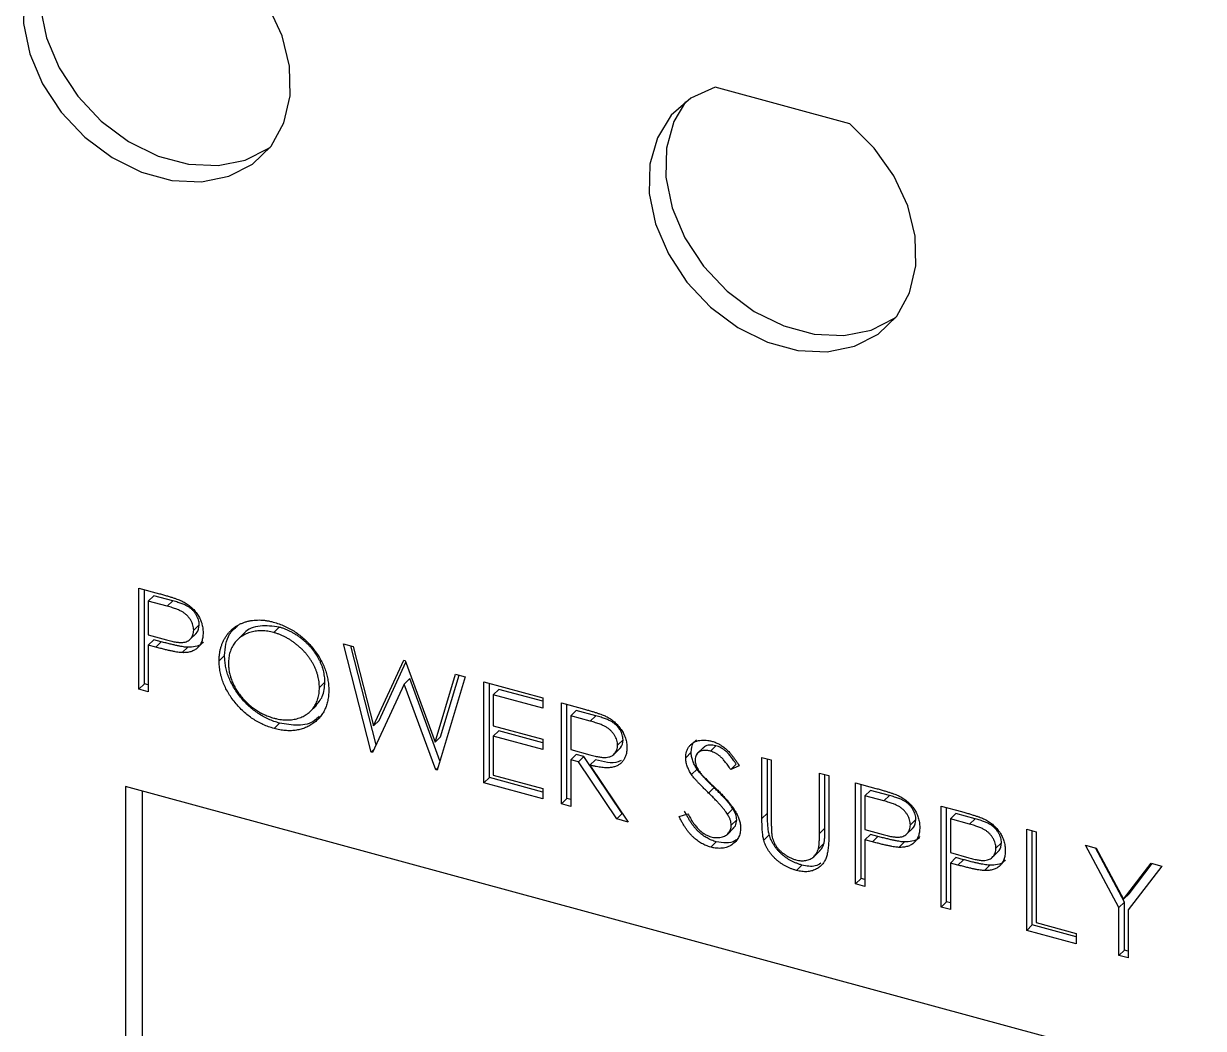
# Model space of a CAD drawing. Header units: millimetres. Extents: x 0 to 836, y 0 to 589.
# Drawn here: x 172.32 to 197.33, y 80.95 to 102.27 of the extents above; entities that cross this region are included whole.
import ezdxf

# ---------------------------------------------------------------- set-up
doc = ezdxf.new("R2010")
doc.units = ezdxf.units.MM

msp = doc.modelspace()

# ---------------------------------------------------------------- linework, layer by layer
at = {"color": 7, "linetype": 'Continuous', "lineweight": 25}
for p, q in [((189.84056, 100.14203), (186.9801, 100.91944)), ((174.76421, 90.29335), (175.19783, 90.1755)), ((174.76421, 88.15043), (174.76421, 90.29335)), ((174.88088, 88.26431), (174.88088, 90.26164)), ((175.07931, 90.13351), (174.96264, 90.01963)), ((175.4837, 90.02361), (175.07931, 90.13351)), ((174.96264, 90.01963), (174.96264, 89.30533)), ((175.36702, 89.90973), (174.96264, 90.01963)), ((175.4837, 90.02361), (175.36702, 89.90973)), ((174.96264, 89.30533), (175.34975, 89.1954)), ((175.83814, 89.19619), (175.98399, 89.33854)), ((176.0431, 89.51571), (175.92643, 89.40183)), ((176.98664, 89.32832), (176.8408, 89.18597)), ((177.73948, 89.46548), (177.6228, 89.3516)), ((175.07931, 89.19942), (174.96264, 89.08554)), ((174.96264, 89.08554), (174.96264, 88.0965)), ((175.12076, 89.04256), (174.96264, 89.08554)), ((175.23743, 89.15644), (175.07931, 89.19942)), ((175.23743, 89.15644), (175.12076, 89.04256)), ((179.10126, 89.11463), (179.30633, 89.0589)), ((179.68946, 86.81185), (179.10126, 89.11463)), ((179.7947, 86.97046), (179.2579, 89.07206)), ((179.30633, 89.0589), (179.73906, 87.36973)), ((175.80038, 89.03865), (175.68371, 88.92477)), ((176.58169, 88.86408), (176.46501, 88.7502)), ((179.73906, 87.36973), (180.38262, 88.76638)), ((179.85574, 87.48361), (180.42546, 88.72002)), ((180.38262, 88.76638), (180.41141, 88.75856)), ((180.41141, 88.75856), (181.04301, 87.02608)), ((180.50771, 88.37401), (180.39104, 88.26013)), ((181.1446, 86.63187), (180.50771, 88.37401)), ((181.04301, 87.02608), (181.47796, 88.46869)), ((181.68081, 88.41356), (181.08465, 86.43267)), ((181.15969, 87.13995), (181.55406, 88.44801)), ((181.47796, 88.46869), (181.68081, 88.41356)), ((182.07767, 88.30571), (183.32492, 87.96673)), ((182.07767, 86.16279), (182.07767, 88.30571)), ((174.88088, 88.26431), (174.76421, 88.15043)), ((174.96264, 88.0965), (174.76421, 88.15043)), ((174.96264, 88.24209), (174.88088, 88.26431)), ((178.70769, 88.29701), (178.59102, 88.18313)), ((180.39104, 88.26013), (179.7178, 86.80415)), ((181.0563, 86.44037), (180.39104, 88.26013)), ((182.19434, 86.27666), (182.19434, 88.274)), ((182.39277, 88.14587), (182.2761, 88.03199)), ((183.32492, 87.89253), (182.39277, 88.14587)), ((178.38375, 87.66477), (178.52959, 87.80712)), ((182.2761, 88.03199), (182.2761, 87.37263)), ((183.32492, 87.74694), (182.2761, 88.03199)), ((183.32492, 87.96673), (183.32492, 87.74694)), ((183.72178, 87.85887), (184.16425, 87.73862)), ((183.72178, 85.71595), (183.72178, 87.85887)), ((183.83845, 85.82983), (183.83845, 87.82716)), ((184.03688, 87.69903), (183.92021, 87.58516)), ((183.92021, 87.58516), (183.92021, 86.87085)), ((184.33478, 87.47248), (183.92021, 87.58516)), ((184.45145, 87.58636), (184.03688, 87.69903)), ((184.45145, 87.58636), (184.33478, 87.47248)), ((177.74745, 87.43029), (177.63077, 87.31641)), ((179.85574, 87.48361), (179.73906, 87.36973)), ((182.2761, 87.37263), (183.32492, 87.08758)), ((181.15969, 87.13995), (181.04301, 87.02608)), ((182.39277, 87.26672), (182.2761, 87.15284)), ((182.2761, 87.15284), (182.2761, 86.32865)), ((183.32492, 86.8678), (182.2761, 87.15284)), ((183.32492, 87.01338), (182.39277, 87.26672)), ((183.32492, 87.08758), (183.32492, 86.8678)), ((185.02902, 87.07653), (184.91234, 86.96265)), ((179.74761, 86.86861), (179.68946, 86.81185)), ((179.7178, 86.80415), (179.68946, 86.81185)), ((183.92021, 86.87085), (184.32503, 86.75782)), ((184.8241, 86.75831), (184.96994, 86.90066)), ((186.4747, 86.81112), (186.35803, 86.69724)), ((186.74049, 86.91996), (186.59465, 86.77761)), ((186.99734, 86.94939), (186.88067, 86.83551)), ((184.03688, 86.76494), (183.92021, 86.65106)), ((183.92021, 86.65106), (183.92021, 85.66202)), ((184.08143, 86.60725), (183.92021, 86.65106)), ((184.1981, 86.72112), (184.03688, 86.76494)), ((184.1981, 86.72112), (184.08143, 86.60725)), ((184.89374, 85.39744), (184.08143, 86.60725)), ((185.01041, 85.51132), (184.1981, 86.72112)), ((184.44348, 86.65444), (184.3268, 86.54056)), ((187.42919, 86.55729), (187.31251, 86.44341)), ((187.97379, 86.70327), (188.17222, 86.64934)), ((187.97379, 85.40902), (187.97379, 86.70327)), ((188.09046, 85.52289), (188.09046, 86.67156)), ((188.17222, 86.64934), (188.17222, 85.36539)), ((181.09972, 86.48275), (181.0563, 86.44037)), ((181.08465, 86.43267), (181.0563, 86.44037)), ((182.2761, 86.32865), (183.32492, 86.0436)), ((184.3268, 86.54056), (185.13912, 85.33075)), ((186.59827, 86.45129), (186.4816, 86.33741)), ((187.49189, 86.52645), (187.31251, 86.44341)), ((189.1927, 86.37199), (189.39113, 86.31806)), ((189.1927, 85.08804), (189.1927, 86.37199)), ((189.30937, 85.20192), (189.30937, 86.34028)), ((189.39113, 86.31806), (189.39113, 85.02381)), ((206.09869, 77.49147), (174.48074, 86.08455)), ((174.48074, 86.08455), (174.48074, 49.86923)), ((182.19434, 86.27666), (182.07767, 86.16279)), ((183.32492, 85.82381), (182.07767, 86.16279)), ((183.32492, 85.9694), (182.19434, 86.27666)), ((186.96058, 86.06135), (186.84391, 85.94747)), ((189.95806, 86.16398), (190.39168, 86.04614)), ((189.95806, 84.02107), (189.95806, 86.16398)), ((190.07473, 84.13494), (190.07473, 86.13227)), ((174.83076, 85.98942), (174.83076, 50.21086)), ((183.32492, 86.0436), (183.32492, 85.82381)), ((183.83845, 85.82983), (183.72178, 85.71595)), ((183.92021, 85.80761), (183.83845, 85.82983)), ((190.27316, 86.00415), (190.15649, 85.89027)), ((190.15649, 85.89027), (190.15649, 85.17596)), ((190.56087, 85.78037), (190.15649, 85.89027)), ((190.67755, 85.89424), (190.27316, 86.00415)), ((190.67755, 85.89424), (190.56087, 85.78037)), ((183.92021, 85.66202), (183.72178, 85.71595)), ((187.35921, 85.61131), (187.24253, 85.49743)), ((191.77225, 85.67093), (192.20587, 85.55308)), ((191.77225, 83.52801), (191.77225, 85.67093)), ((191.88893, 83.64188), (191.88893, 85.63922)), ((185.01041, 85.51132), (184.89374, 85.39744)), ((185.13912, 85.33075), (184.89374, 85.39744)), ((185.01954, 85.50884), (185.01041, 85.51132)), ((186.21629, 85.45139), (186.4032, 85.50919)), ((187.43849, 85.37942), (187.32181, 85.26554)), ((188.09046, 85.52289), (187.97379, 85.40902)), ((191.23695, 85.38634), (191.12028, 85.27247)), ((192.08735, 85.51109), (191.97068, 85.39721)), ((191.97068, 85.39721), (191.97068, 84.6829)), ((192.37506, 85.28731), (191.97068, 85.39721)), ((192.49174, 85.40118), (192.08735, 85.51109)), ((192.49174, 85.40118), (192.37506, 85.28731)), ((187.23303, 85.06438), (187.37887, 85.20673)), ((188.12988, 85.06059), (188.01321, 84.94671)), ((189.30937, 85.20192), (189.1927, 85.08804)), ((190.15649, 85.17596), (190.5436, 85.06603)), ((190.27316, 85.07005), (190.15649, 84.95618)), ((190.43128, 85.02708), (190.27316, 85.07005)), ((191.03199, 85.06683), (191.17784, 85.20917)), ((193.58644, 85.17787), (193.78487, 85.12394)), ((193.58644, 83.03495), (193.58644, 85.17787)), ((193.70312, 83.14883), (193.70312, 85.14616)), ((193.78487, 85.12394), (193.78487, 83.20081)), ((187.00531, 84.9142), (186.88864, 84.80032)), ((189.28678, 84.87538), (189.17011, 84.7615)), ((190.15649, 84.95618), (190.15649, 83.96714)), ((190.31461, 84.9132), (190.15649, 84.95618)), ((190.43128, 85.02708), (190.31461, 84.9132)), ((190.99423, 84.90928), (190.87756, 84.79541)), ((193.05114, 84.89329), (192.93447, 84.77941)), ((194.8337, 84.83889), (195.06092, 84.77714)), ((195.54237, 83.52203), (194.8337, 84.83889)), ((189.06466, 84.58973), (189.2105, 84.73208)), ((191.97068, 84.6829), (192.35779, 84.57297)), ((192.08735, 84.577), (191.97068, 84.46312)), ((192.24547, 84.53402), (192.08735, 84.577)), ((192.84618, 84.57377), (192.99203, 84.71611)), ((195.65904, 83.63591), (195.04214, 84.78224)), ((195.06092, 84.77714), (195.64202, 83.69842)), ((188.82083, 84.42078), (188.70416, 84.3069)), ((191.97068, 84.46312), (191.97068, 83.47408)), ((192.1288, 84.42014), (191.97068, 84.46312)), ((192.24547, 84.53402), (192.1288, 84.42014)), ((192.80842, 84.41622), (192.69175, 84.30235)), ((195.64202, 83.69842), (196.22225, 84.46151)), ((196.44946, 84.39976), (195.74079, 83.4681)), ((195.7587, 83.8123), (196.24718, 84.45474)), ((196.22225, 84.46151), (196.44946, 84.39976)), ((190.07473, 84.13494), (189.95806, 84.02107)), ((190.15649, 84.11272), (190.07473, 84.13494)), ((190.15649, 83.96714), (189.95806, 84.02107)), ((195.7587, 83.8123), (195.64202, 83.69842)), ((191.88893, 83.64188), (191.77225, 83.52801)), ((191.97068, 83.61967), (191.88893, 83.64188)), ((195.65904, 83.63591), (195.54237, 83.52203)), ((195.65904, 82.61725), (195.65904, 83.63591)), ((191.97068, 83.47408), (191.77225, 83.52801)), ((195.54237, 82.50337), (195.54237, 83.52203)), ((195.74079, 83.4681), (195.74079, 82.44944)), ((193.70312, 83.14883), (193.58644, 83.03495)), ((194.63527, 82.89549), (193.70312, 83.14883)), ((193.78487, 83.20081), (194.63527, 82.96969)), ((194.63527, 82.7499), (193.58644, 83.03495)), ((194.63527, 82.96969), (194.63527, 82.7499)), ((195.65904, 82.61725), (195.54237, 82.50337)), ((195.74079, 82.59503), (195.65904, 82.61725)), ((195.74079, 82.44944), (195.54237, 82.50337))]:
    msp.add_line(p, q, dxfattribs=at)
at = {"color": 7, "linetype": 'Continuous', "lineweight": 25, "flags": 128}
for points in [[(173.71382, 104.52493), (173.19869, 104.29162), (172.78357, 103.92825), (172.48981, 103.4535), (172.33251, 102.89178), (172.31975, 102.27197), (172.45221, 101.62593), (172.72305, 100.98689), (173.11837, 100.38768), (173.61783, 99.85913), (174.19576, 99.4284), (174.82245, 99.11764), (175.46567, 98.94283), (176.09235, 98.91295), (176.67028, 99.02954), (177.16974, 99.28661), (177.56506, 99.67093), (177.83591, 100.16276), (177.96836, 100.7368), (177.95561, 101.36354), (177.79831, 102.01077), (177.50455, 102.64519), (177.08943, 103.2342), (176.57429, 103.74752)], [(173.09006, 104.21644), (172.83983, 103.79513), (172.68253, 103.23341), (172.66977, 102.6136), (172.80223, 101.96757), (173.07308, 101.32852), (173.46839, 100.72931), (173.96786, 100.20076), (174.54579, 99.77003), (175.17247, 99.45927), (175.81569, 99.28446), (176.44237, 99.25458), (177.0203, 99.37117), (177.51976, 99.62824), (177.54808, 99.64894)], [(186.9801, 100.91944), (186.46496, 100.68613), (186.04984, 100.32276), (185.75608, 99.84801), (185.59878, 99.28629), (185.58603, 98.66648), (185.71848, 98.02045), (185.98933, 97.3814), (186.38464, 96.78219), (186.88411, 96.25364), (187.46204, 95.82291), (188.08872, 95.51215), (188.73194, 95.33734), (189.35862, 95.30746), (189.93655, 95.42405), (190.43601, 95.68112), (190.83133, 96.06544), (191.10218, 96.55727), (191.23463, 97.13131), (191.22188, 97.75806), (191.06458, 98.40528), (190.77082, 99.0397), (190.3557, 99.62871), (189.84056, 100.14203)], [(186.35633, 100.61095), (186.1061, 100.18965), (185.9488, 99.62793), (185.93605, 99.00811), (186.0685, 98.36208), (186.33935, 97.72303), (186.73466, 97.12383), (187.23413, 96.59527), (187.81206, 96.16454), (188.43874, 95.85378), (189.08196, 95.67897), (189.70864, 95.64909), (190.28657, 95.76568), (190.78604, 96.02275), (190.81435, 96.04345)]]:
    msp.add_lwpolyline(points, dxfattribs=at)
at = {"color": 7, "linetype": 'Continuous', "lineweight": 25}
for points, knots in [([(175.19783, 90.1755), (175.22765, 90.16736), (175.2848, 90.15177), (175.36674, 90.12765), (175.44116, 90.10496), (175.50791, 90.0834), (175.56717, 90.06326), (175.61869, 90.04359), (175.66288, 90.02567), (175.68935, 90.01246), (175.70142, 90.00644)], [0, 0, 0, 0, 0.17695575, 0.33905508, 0.48631822, 0.61878092, 0.73561883, 0.83874248, 0.92645707, 1, 1, 1, 1]), ([(175.92643, 89.40183), (175.92563, 89.41927), (175.92404, 89.45395), (175.91226, 89.50735), (175.89245, 89.56063), (175.865, 89.61277), (175.83168, 89.66235), (175.79296, 89.70808), (175.74892, 89.74835), (175.70795, 89.77775), (175.67156, 89.79879), (175.63996, 89.81518), (175.60427, 89.83111), (175.56449, 89.84697), (175.52093, 89.86312), (175.47321, 89.87902), (175.42151, 89.89479), (175.38563, 89.90463), (175.36702, 89.90973)], [0, 0, 0, 0, 0.07004376, 0.13923832, 0.20819746, 0.27917337, 0.34998681, 0.41835385, 0.48760958, 0.55741107, 0.59533016, 0.63796405, 0.68591278, 0.73818516, 0.79610265, 0.85851654, 0.92665773, 1, 1, 1, 1]), ([(176.0431, 89.51571), (176.0423, 89.53315), (176.04072, 89.56783), (176.02893, 89.62123), (176.00913, 89.67451), (175.98167, 89.72665), (175.94836, 89.77623), (175.90963, 89.82196), (175.86559, 89.86222), (175.82463, 89.89162), (175.78824, 89.91267), (175.75663, 89.92906), (175.72094, 89.94499), (175.68117, 89.96084), (175.6376, 89.977), (175.58988, 89.9929), (175.53819, 90.00867), (175.5023, 90.01851), (175.4837, 90.02361)], [0, 0, 0, 0, 0.07004376, 0.13923832, 0.20819746, 0.27917337, 0.34998681, 0.41835385, 0.48760958, 0.55741107, 0.59533016, 0.63796405, 0.68591278, 0.73818516, 0.79610265, 0.85851654, 0.92665773, 1, 1, 1, 1]), ([(175.70142, 90.00644), (175.71671, 89.99823), (175.74692, 89.98201), (175.79044, 89.95413), (175.83185, 89.92384), (175.87129, 89.89143), (175.90828, 89.8561), (175.94335, 89.81873), (175.97622, 89.77875), (176.00668, 89.73656), (176.03466, 89.69276), (176.05874, 89.64719), (176.07891, 89.60051), (176.09621, 89.55246), (176.10866, 89.50323), (176.11804, 89.45263), (176.12399, 89.40079), (176.12456, 89.36631), (176.12485, 89.34876)], [0, 0, 0, 0, 0.06248134, 0.12349038, 0.18341109, 0.24315322, 0.30212674, 0.36170967, 0.42184229, 0.4829319, 0.54455225, 0.60568072, 0.66767974, 0.72998439, 0.79455092, 0.86034562, 0.92890736, 1, 1, 1, 1]), ([(176.46501, 88.7502), (176.46535, 88.7756), (176.46602, 88.82608), (176.4741, 88.89911), (176.48583, 88.96994), (176.50264, 89.03797), (176.52461, 89.10299), (176.55055, 89.16583), (176.58222, 89.2253), (176.61803, 89.28215), (176.65799, 89.33533), (176.70214, 89.38387), (176.74891, 89.4287), (176.80018, 89.46782), (176.85427, 89.50322), (176.91204, 89.53391), (176.97316, 89.56039), (177.03787, 89.58163), (177.10459, 89.59861), (177.17338, 89.61006), (177.24328, 89.61692), (177.31464, 89.6185), (177.38726, 89.61531), (177.46129, 89.60646), (177.5367, 89.59382), (177.58749, 89.58066), (177.61306, 89.57404)], [0, 0, 0, 0, 0.04320899, 0.08587287, 0.12812001, 0.17015196, 0.21191762, 0.253753, 0.29600641, 0.33844336, 0.38101537, 0.42282048, 0.46408906, 0.50512585, 0.54597497, 0.58698521, 0.62833859, 0.6700838, 0.7119916, 0.75303915, 0.7940494, 0.83488554, 0.87549831, 0.9165473, 0.95800378, 1, 1, 1, 1]), ([(177.61306, 89.57404), (177.654, 89.56191), (177.73441, 89.53808), (177.85259, 89.49085), (177.96541, 89.43404), (178.0738, 89.36977), (178.17645, 89.29543), (178.27414, 89.21275), (178.36664, 89.12119), (178.45269, 89.02162), (178.53144, 88.91733), (178.60082, 88.81001), (178.65897, 88.70072), (178.70671, 88.5895), (178.74418, 88.47654), (178.77003, 88.36166), (178.78654, 88.24495), (178.78847, 88.16787), (178.78945, 88.12877)], [0, 0, 0, 0, 0.06657004, 0.13074904, 0.1934128, 0.2549894, 0.31611356, 0.37726176, 0.43940078, 0.50297059, 0.56652498, 0.6282311, 0.68909061, 0.74934467, 0.81016959, 0.87160982, 0.93486918, 1, 1, 1, 1]), ([(175.34975, 89.1954), (175.36865, 89.19025), (175.40514, 89.18031), (175.45785, 89.16843), (175.50675, 89.15796), (175.55169, 89.14986), (175.5927, 89.14455), (175.62984, 89.14034), (175.66282, 89.13989), (175.70142, 89.14086), (175.74443, 89.14873), (175.79122, 89.16439), (175.83087, 89.18978), (175.86518, 89.22113), (175.89242, 89.25897), (175.91235, 89.30197), (175.92406, 89.34986), (175.92563, 89.38439), (175.92643, 89.40183)], [0, 0, 0, 0, 0.07253837, 0.14003383, 0.20249568, 0.26057506, 0.31322834, 0.36158319, 0.40487836, 0.44412744, 0.51639969, 0.58650667, 0.65508537, 0.72438378, 0.79397353, 0.86163768, 0.93011094, 1, 1, 1, 1]), ([(176.12485, 89.34876), (176.12459, 89.33121), (176.12407, 89.29688), (176.11781, 89.24815), (176.10939, 89.20224), (176.09645, 89.1599), (176.07949, 89.12128), (176.05959, 89.08541), (176.0356, 89.05331), (176.00802, 89.0247), (175.97735, 88.99941), (175.94371, 88.97766), (175.90724, 88.95959), (175.86804, 88.94511), (175.82575, 88.9349), (175.781, 88.92761), (175.7334, 88.92422), (175.70046, 88.92458), (175.68371, 88.92477)], [0, 0, 0, 0, 0.07011889, 0.13719235, 0.20201618, 0.26463141, 0.32611655, 0.3860103, 0.44581185, 0.5052977, 0.56463328, 0.62428263, 0.68390203, 0.74395277, 0.80538773, 0.86838803, 0.93308403, 1, 1, 1, 1]), ([(175.96702, 89.32683), (175.97561, 89.33404), (176.02684, 89.377), (176.03571, 89.4527), (176.0431, 89.51571)], [0, 0, 0, 0, 0.16764443, 1, 1, 1, 1]), ([(176.58169, 88.86408), (176.59558, 89.02994), (176.61725, 89.28855), (176.79369, 89.43706), (176.85698, 89.49032)], [0, 0, 0, 0, 0.641351562, 1, 1, 1, 1]), ([(177.6228, 89.3516), (177.60182, 89.35706), (177.56005, 89.36791), (177.49797, 89.37829), (177.43669, 89.38568), (177.37622, 89.3889), (177.31681, 89.38704), (177.2579, 89.38233), (177.20004, 89.37282), (177.1434, 89.3597), (177.08849, 89.34306), (177.03668, 89.32226), (176.98784, 89.29815), (176.94207, 89.27062), (176.89952, 89.23941), (176.85936, 89.20542), (176.82318, 89.16691), (176.79002, 89.12547), (176.76035, 89.08102), (176.73397, 89.03419), (176.71238, 88.9841), (176.69478, 88.93161), (176.68019, 88.87705), (176.67094, 88.81936), (176.66416, 88.75961), (176.66368, 88.71812), (176.66344, 88.69713)], [0, 0, 0, 0, 0.042023329, 0.083644911, 0.124983795, 0.166247461, 0.207701556, 0.249631071, 0.29174177, 0.334742875, 0.377460169, 0.419556319, 0.461044176, 0.502096284, 0.542890714, 0.583800819, 0.624863583, 0.666224689, 0.707399186, 0.748556678, 0.789654591, 0.830739726, 0.872070142, 0.913993395, 0.95649813, 1, 1, 1, 1]), ([(177.73948, 89.46548), (177.60253, 89.4837), (177.32859, 89.52015), (177.06007, 89.42816), (176.98503, 89.31921), (176.97805, 89.30907)], [0, 0, 0, 0, 0.47550979, 0.95118187, 1, 1, 1, 1]), ([(178.59102, 88.18313), (178.59077, 88.20396), (178.59026, 88.24529), (178.5836, 88.308), (178.57406, 88.37014), (178.56032, 88.43183), (178.5426, 88.49304), (178.52075, 88.55374), (178.49498, 88.61409), (178.46541, 88.67392), (178.43217, 88.73265), (178.39585, 88.79004), (178.35582, 88.84535), (178.31323, 88.89938), (178.267, 88.9515), (178.21736, 89.00168), (178.1649, 89.05064), (178.10935, 89.09704), (178.05203, 89.14152), (177.9932, 89.18228), (177.93355, 89.21953), (177.87322, 89.25388), (177.8117, 89.28371), (177.74941, 89.30996), (177.68643, 89.33357), (177.64408, 89.34557), (177.6228, 89.3516)], [0, 0, 0, 0, 0.04291508, 0.08512997, 0.12647332, 0.16745304, 0.20797633, 0.24824938, 0.28874999, 0.32966986, 0.37053729, 0.41112856, 0.45181891, 0.49240588, 0.53348586, 0.57526306, 0.61744061, 0.66067169, 0.7039402, 0.74686752, 0.7890793, 0.83110404, 0.87323799, 0.91516577, 0.95738066, 1, 1, 1, 1]), ([(178.70769, 88.29701), (178.70744, 88.31784), (178.70694, 88.35917), (178.70028, 88.42188), (178.69074, 88.48401), (178.67699, 88.54571), (178.65927, 88.60691), (178.63742, 88.66762), (178.61165, 88.72796), (178.58208, 88.78779), (178.54885, 88.84653), (178.51253, 88.90391), (178.4725, 88.95923), (178.4299, 89.01325), (178.38368, 89.06538), (178.33403, 89.11556), (178.28157, 89.16452), (178.22603, 89.21091), (178.1687, 89.2554), (178.10988, 89.29615), (178.05022, 89.33341), (177.98989, 89.36776), (177.92837, 89.39759), (177.86608, 89.42384), (177.80311, 89.44744), (177.76075, 89.45945), (177.73948, 89.46548)], [0, 0, 0, 0, 0.04291508, 0.08512997, 0.12647332, 0.16745304, 0.20797633, 0.24824938, 0.28874999, 0.32966986, 0.37053729, 0.41112856, 0.45181891, 0.49240588, 0.53348586, 0.57526306, 0.61744061, 0.66067169, 0.7039402, 0.74686752, 0.7890793, 0.83110404, 0.87323799, 0.91516577, 0.95738066, 1, 1, 1, 1]), ([(175.80038, 89.03865), (175.78653, 89.03955), (175.75617, 89.04155), (175.70618, 89.04815), (175.64796, 89.05801), (175.58162, 89.07157), (175.5072, 89.08797), (175.42466, 89.10736), (175.33385, 89.13037), (175.27051, 89.1475), (175.23743, 89.15644)], [0, 0, 0, 0, 0.07517312, 0.16474626, 0.26801688, 0.38591188, 0.51778948, 0.66369098, 0.82441322, 1, 1, 1, 1]), ([(176.12338, 89.15178), (176.11484, 89.13921), (176.07856, 89.08583), (175.96159, 89.04569), (175.85415, 89.041), (175.80038, 89.03865)], [0, 0, 0, 0, 0.13337055, 0.56628401, 1, 1, 1, 1]), ([(175.68371, 88.92477), (175.66986, 88.92568), (175.6395, 88.92767), (175.5895, 88.93427), (175.53129, 88.94413), (175.46495, 88.95769), (175.39052, 88.97409), (175.30799, 88.99348), (175.21718, 89.01649), (175.15383, 89.03362), (175.12076, 89.04256)], [0, 0, 0, 0, 0.07517312, 0.16474626, 0.26801688, 0.38591188, 0.51778948, 0.66369098, 0.82441322, 1, 1, 1, 1]), ([(177.74745, 87.43029), (177.70738, 87.44213), (177.6284, 87.46546), (177.51245, 87.513), (177.40109, 87.56834), (177.29464, 87.63309), (177.19303, 87.707), (177.09606, 87.78981), (177.00414, 87.88178), (176.91801, 87.98121), (176.8392, 88.08539), (176.77049, 88.19274), (176.71223, 88.30143), (176.66462, 88.41165), (176.62693, 88.52315), (176.60122, 88.63602), (176.58458, 88.75047), (176.58266, 88.82584), (176.58169, 88.86408)], [0, 0, 0, 0, 0.06581888, 0.12974653, 0.19207195, 0.25345942, 0.31456959, 0.37627988, 0.43902565, 0.50326703, 0.56749282, 0.6297048, 0.69099965, 0.75145165, 0.81200436, 0.87314968, 0.93563548, 1, 1, 1, 1]), ([(177.63077, 87.31641), (177.59071, 87.32825), (177.51172, 87.35158), (177.39578, 87.39913), (177.28442, 87.45446), (177.17796, 87.51921), (177.07635, 87.59313), (176.97939, 87.67593), (176.88746, 87.7679), (176.80133, 87.86733), (176.72252, 87.97151), (176.65382, 88.07886), (176.59556, 88.18755), (176.54795, 88.29777), (176.51026, 88.40927), (176.48454, 88.52215), (176.4679, 88.63659), (176.46599, 88.71196), (176.46501, 88.7502)], [0, 0, 0, 0, 0.06581888, 0.12974653, 0.19207195, 0.25345942, 0.31456959, 0.37627988, 0.43902565, 0.50326703, 0.56749282, 0.6297048, 0.69099965, 0.75145165, 0.81200436, 0.87314968, 0.93563548, 1, 1, 1, 1]), ([(176.66344, 88.69713), (176.66425, 88.66596), (176.66583, 88.60462), (176.6797, 88.5116), (176.70107, 88.42003), (176.73257, 88.32964), (176.77195, 88.24036), (176.82061, 88.15249), (176.87826, 88.0661), (176.94375, 87.982), (177.01534, 87.90203), (177.09136, 87.82824), (177.17099, 87.76166), (177.25444, 87.70236), (177.34127, 87.64974), (177.43204, 87.60519), (177.52613, 87.56653), (177.59027, 87.54784), (177.6228, 87.53836)], [0, 0, 0, 0, 0.064503999, 0.126899322, 0.18774654, 0.248149733, 0.308586065, 0.369583005, 0.431826965, 0.496179723, 0.560667855, 0.623504455, 0.685260411, 0.746536822, 0.808327352, 0.870486188, 0.934316883, 1, 1, 1, 1]), ([(177.6228, 87.53836), (177.64467, 87.53271), (177.68803, 87.52151), (177.75252, 87.50979), (177.81586, 87.50191), (177.87794, 87.49846), (177.93871, 87.49875), (177.9984, 87.50249), (178.05639, 87.51164), (178.11341, 87.52366), (178.16799, 87.5402), (178.22009, 87.55974), (178.2684, 87.58394), (178.31413, 87.61089), (178.35686, 87.6415), (178.39628, 87.6758), (178.43228, 87.7141), (178.46542, 87.75548), (178.49499, 87.80009), (178.52075, 87.84729), (178.54261, 87.89698), (178.56025, 87.9493), (178.57407, 88.00405), (178.5836, 88.06144), (178.59026, 88.12095), (178.59077, 88.16229), (178.59102, 88.18313)], [0, 0, 0, 0, 0.04363322, 0.08653778, 0.12917734, 0.17143632, 0.21341589, 0.25526595, 0.29736948, 0.33994075, 0.38234746, 0.42395295, 0.46487116, 0.50557229, 0.54600258, 0.58656797, 0.6270648, 0.66827068, 0.70954922, 0.75042815, 0.79109619, 0.83202714, 0.87313596, 0.91461076, 0.95695599, 1, 1, 1, 1]), ([(178.78945, 88.12877), (178.78847, 88.09049), (178.78654, 88.01504), (178.77001, 87.90801), (178.74408, 87.80786), (178.70706, 87.71521), (178.65954, 87.62981), (178.60101, 87.55205), (178.53206, 87.48174), (178.4536, 87.4196), (178.36806, 87.36632), (178.27631, 87.32457), (178.18042, 87.29325), (178.07915, 87.27498), (177.97384, 87.26701), (177.86355, 87.27203), (177.7488, 87.28712), (177.67055, 87.30654), (177.63077, 87.31641)], [0, 0, 0, 0, 0.0652265, 0.128569, 0.19032038, 0.25137799, 0.31238753, 0.3737887, 0.43643116, 0.50056676, 0.5646868, 0.62713552, 0.68845541, 0.74924575, 0.81015518, 0.87167093, 0.9347735, 1, 1, 1, 1]), ([(178.50898, 87.79793), (178.56447, 87.85976), (178.68396, 87.99292), (178.69941, 88.19094), (178.70769, 88.29701)], [0, 0, 0, 0, 0.46435862, 1, 1, 1, 1]), ([(178.58409, 87.57768), (178.55423, 87.54479), (178.44708, 87.42675), (178.14591, 87.35941), (177.8803, 87.40666), (177.74745, 87.43029)], [0, 0, 0, 0, 0.16182094, 0.5807693, 1, 1, 1, 1]), ([(184.16425, 87.73862), (184.19378, 87.7305), (184.25048, 87.7149), (184.3317, 87.69181), (184.4055, 87.66883), (184.47185, 87.64828), (184.53073, 87.62769), (184.58234, 87.60928), (184.62642, 87.59156), (184.65311, 87.57898), (184.66519, 87.57328)], [0, 0, 0, 0, 0.17625775, 0.33843441, 0.48482205, 0.61715758, 0.73469836, 0.83738518, 0.92637242, 1, 1, 1, 1]), ([(185.02902, 87.07653), (185.02826, 87.09397), (185.02675, 87.12853), (185.01446, 87.18186), (184.99369, 87.2347), (184.96569, 87.28649), (184.93158, 87.33587), (184.89158, 87.38105), (184.84678, 87.42154), (184.80492, 87.45102), (184.7675, 87.47228), (184.73501, 87.48892), (184.6983, 87.50517), (184.65719, 87.52137), (184.61185, 87.53801), (184.56207, 87.55445), (184.50816, 87.57082), (184.47079, 87.58106), (184.45145, 87.58636)], [0, 0, 0, 0, 0.0688143, 0.13636482, 0.20401935, 0.27306374, 0.34291332, 0.41096544, 0.47916877, 0.54930801, 0.58765158, 0.63064667, 0.67887879, 0.7319343, 0.79111142, 0.85528319, 0.92508594, 1, 1, 1, 1]), ([(184.66519, 87.57328), (184.68137, 87.56501), (184.71338, 87.54865), (184.75946, 87.51992), (184.80338, 87.48924), (184.84494, 87.45593), (184.88394, 87.41987), (184.92078, 87.38141), (184.95563, 87.34065), (184.98708, 87.29718), (185.01673, 87.25248), (185.04174, 87.20607), (185.0633, 87.15879), (185.08046, 87.11046), (185.09428, 87.06124), (185.10403, 87.0109), (185.10987, 86.95962), (185.11047, 86.92557), (185.11077, 86.9083)], [0, 0, 0, 0, 0.064216843, 0.127063766, 0.188744538, 0.249132103, 0.309452533, 0.369826676, 0.430650142, 0.492351932, 0.554072106, 0.615689784, 0.676797703, 0.738439048, 0.80131691, 0.865184512, 0.931641324, 1, 1, 1, 1]), ([(184.91234, 86.96265), (184.91158, 86.98009), (184.91008, 87.01465), (184.89779, 87.06799), (184.87701, 87.12082), (184.84901, 87.17261), (184.8149, 87.22199), (184.7749, 87.26718), (184.73011, 87.30767), (184.68824, 87.33714), (184.65082, 87.3584), (184.61833, 87.37504), (184.58162, 87.39129), (184.54051, 87.40749), (184.49518, 87.42413), (184.44539, 87.44057), (184.39148, 87.45694), (184.35412, 87.46718), (184.33478, 87.47248)], [0, 0, 0, 0, 0.0688143, 0.13636482, 0.20401935, 0.27306374, 0.34291332, 0.41096544, 0.47916877, 0.54930801, 0.58765158, 0.63064667, 0.67887879, 0.7319343, 0.79111142, 0.85528319, 0.92508594, 1, 1, 1, 1]), ([(184.953, 86.88898), (184.96089, 86.89537), (185.01255, 86.93719), (185.02146, 87.01262), (185.02902, 87.07653)], [0, 0, 0, 0, 0.15271158, 1, 1, 1, 1]), ([(186.35803, 86.69724), (186.35885, 86.71969), (186.36048, 86.76411), (186.37428, 86.82589), (186.39606, 86.88253), (186.42656, 86.93322), (186.46589, 86.97639), (186.51141, 87.01338), (186.56562, 87.04014), (186.6251, 87.06023), (186.6902, 87.07091), (186.75842, 87.07377), (186.82987, 87.06648), (186.87826, 87.05507), (186.90281, 87.04928)], [0, 0, 0, 0, 0.08378537, 0.16577989, 0.24628001, 0.32746093, 0.40879695, 0.48971524, 0.57137603, 0.65552332, 0.74101948, 0.82654676, 0.91198885, 1, 1, 1, 1]), ([(186.4747, 86.81112), (186.48027, 86.88836), (186.48822, 86.99865), (186.56617, 87.05641), (186.58953, 87.07371)], [0, 0, 0, 0, 0.70038303, 1, 1, 1, 1]), ([(186.90281, 87.04928), (186.92887, 87.04133), (186.98068, 87.02551), (187.0569, 86.98974), (187.13028, 86.94488), (187.18931, 86.90055), (187.23551, 86.85975), (187.27075, 86.82445), (187.30645, 86.78513), (187.34291, 86.74163), (187.37952, 86.69382), (187.4168, 86.6418), (187.45486, 86.58581), (187.47934, 86.54656), (187.49189, 86.52645)], [0, 0, 0, 0, 0.1072328, 0.21325181, 0.31883045, 0.42679353, 0.48364595, 0.54360382, 0.60830765, 0.67712676, 0.75068564, 0.82871342, 0.91219035, 1, 1, 1, 1]), ([(184.32503, 86.75782), (184.34393, 86.75268), (184.38057, 86.7427), (184.43357, 86.73074), (184.48292, 86.72011), (184.52843, 86.712), (184.57012, 86.70615), (184.60797, 86.70273), (184.64204, 86.70146), (184.68178, 86.70303), (184.72615, 86.71056), (184.77437, 86.72597), (184.81543, 86.75067), (184.85012, 86.78225), (184.878, 86.81975), (184.89766, 86.86304), (184.91013, 86.91058), (184.9116, 86.94519), (184.91234, 86.96265)], [0, 0, 0, 0, 0.07166815, 0.13891329, 0.20118457, 0.25912443, 0.31225504, 0.36068151, 0.40508614, 0.44510166, 0.51877778, 0.58946158, 0.65846224, 0.72728322, 0.79632249, 0.86317489, 0.93094938, 1, 1, 1, 1]), ([(185.11077, 86.9083), (185.10984, 86.88), (185.10803, 86.82477), (185.09115, 86.74851), (185.06349, 86.6806), (185.02538, 86.62106), (184.97686, 86.57124), (184.91853, 86.53175), (184.85038, 86.50396), (184.78694, 86.48909), (184.73089, 86.48375), (184.68476, 86.48182), (184.63443, 86.48431), (184.58039, 86.48898), (184.52242, 86.49718), (184.46066, 86.50842), (184.39506, 86.52279), (184.34999, 86.53452), (184.3268, 86.54056)], [0, 0, 0, 0, 0.07878024, 0.15372064, 0.22671353, 0.29919117, 0.37119, 0.44300641, 0.51668917, 0.59321722, 0.63387292, 0.67698914, 0.72289951, 0.77195861, 0.82421132, 0.87937865, 0.93794812, 1, 1, 1, 1]), ([(186.59827, 86.45129), (186.5885, 86.46656), (186.56928, 86.49659), (186.5439, 86.54226), (186.52234, 86.58781), (186.50543, 86.63311), (186.49119, 86.67815), (186.48162, 86.72291), (186.47562, 86.76749), (186.47501, 86.79657), (186.4747, 86.81112)], [0, 0, 0, 0, 0.133506769, 0.262558979, 0.388264447, 0.512667355, 0.63372227, 0.75539386, 0.877552945, 1, 1, 1, 1]), ([(186.88067, 86.83551), (186.85783, 86.84098), (186.81378, 86.85152), (186.75125, 86.85289), (186.69496, 86.84358), (186.6466, 86.82225), (186.60634, 86.79234), (186.57721, 86.75325), (186.55968, 86.7061), (186.55754, 86.67047), (186.55645, 86.65233)], [0, 0, 0, 0, 0.14307308, 0.27590296, 0.40237086, 0.52841365, 0.65035638, 0.76589509, 0.88077413, 1, 1, 1, 1]), ([(186.99734, 86.94939), (186.95308, 86.95771), (186.86464, 86.97432), (186.76836, 86.94955), (186.7372, 86.91078), (186.73001, 86.90184)], [0, 0, 0, 0, 0.4353695, 0.86978035, 1, 1, 1, 1]), ([(187.31251, 86.44341), (187.30168, 86.45988), (187.28082, 86.49159), (187.24915, 86.53667), (187.21931, 86.5781), (187.1899, 86.61503), (187.16249, 86.64863), (187.13588, 86.67825), (187.11046, 86.704), (187.07842, 86.73281), (187.03817, 86.76369), (186.98764, 86.79429), (186.93484, 86.81877), (186.89887, 86.82989), (186.88067, 86.83551)], [0, 0, 0, 0, 0.09846943, 0.1896291, 0.27418409, 0.35218316, 0.42319887, 0.48855095, 0.54847335, 0.60144016, 0.70119808, 0.7995918, 0.8985451, 1, 1, 1, 1]), ([(187.42919, 86.55729), (187.41836, 86.57376), (187.3975, 86.60547), (187.36583, 86.65055), (187.33598, 86.69198), (187.30657, 86.72891), (187.27916, 86.76251), (187.25255, 86.79212), (187.22714, 86.81787), (187.1951, 86.84669), (187.15484, 86.87756), (187.10432, 86.90816), (187.05151, 86.93265), (187.01555, 86.94376), (186.99734, 86.94939)], [0, 0, 0, 0, 0.09846943, 0.1896291, 0.27418409, 0.35218316, 0.42319887, 0.48855095, 0.54847335, 0.60144016, 0.70119808, 0.7995918, 0.8985451, 1, 1, 1, 1]), ([(184.98793, 86.63793), (184.96716, 86.62725), (184.81875, 86.55098), (184.617, 86.6066), (184.44348, 86.65444)], [0, 0, 0, 0, 0.139950275, 1, 1, 1, 1]), ([(186.4816, 86.33741), (186.47182, 86.35268), (186.4526, 86.38271), (186.42723, 86.42838), (186.40566, 86.47393), (186.38875, 86.51924), (186.37452, 86.56427), (186.36494, 86.60903), (186.35895, 86.65361), (186.35833, 86.68269), (186.35803, 86.69724)], [0, 0, 0, 0, 0.133506769, 0.262558979, 0.388264447, 0.512667355, 0.63372227, 0.75539386, 0.877552945, 1, 1, 1, 1]), ([(186.55645, 86.65233), (186.5567, 86.64078), (186.5572, 86.61767), (186.56413, 86.58183), (186.57304, 86.54554), (186.58715, 86.50808), (186.60664, 86.46881), (186.63223, 86.42694), (186.66445, 86.38203), (186.68914, 86.3518), (186.70217, 86.33585)], [0, 0, 0, 0, 0.10728521, 0.21474586, 0.32293856, 0.43411616, 0.55341231, 0.68607298, 0.83425599, 1, 1, 1, 1]), ([(186.84391, 85.94747), (186.82064, 85.96985), (186.77617, 86.01264), (186.71397, 86.07511), (186.65835, 86.13189), (186.60955, 86.1833), (186.56761, 86.22934), (186.53218, 86.26976), (186.50417, 86.30516), (186.48859, 86.32742), (186.4816, 86.33741)], [0, 0, 0, 0, 0.1815353, 0.34708167, 0.49556782, 0.6283573, 0.74551967, 0.84583075, 0.93078181, 1, 1, 1, 1]), ([(186.96058, 86.06135), (186.93732, 86.08373), (186.89284, 86.12652), (186.83064, 86.18899), (186.77502, 86.24577), (186.72623, 86.29718), (186.68428, 86.34321), (186.64885, 86.38364), (186.62084, 86.41904), (186.60527, 86.4413), (186.59827, 86.45129)], [0, 0, 0, 0, 0.1815353, 0.34708167, 0.49556782, 0.6283573, 0.74551967, 0.84583075, 0.93078181, 1, 1, 1, 1]), ([(186.70217, 86.33585), (186.70701, 86.33034), (186.71851, 86.31727), (186.73953, 86.29528), (186.76729, 86.26765), (186.80107, 86.23362), (186.84148, 86.19381), (186.88853, 86.14859), (186.94169, 86.09705), (186.97942, 86.06086), (186.99937, 86.04173)], [0, 0, 0, 0, 0.05259428, 0.12495197, 0.2180939, 0.33350241, 0.46878918, 0.62493759, 0.80168305, 1, 1, 1, 1]), ([(187.35921, 85.61131), (187.34931, 85.62627), (187.32852, 85.65769), (187.29279, 85.70576), (187.25087, 85.75671), (187.20418, 85.81168), (187.15103, 85.86916), (187.09309, 85.93075), (187.02886, 85.99511), (186.98382, 86.0388), (186.96058, 86.06135)], [0, 0, 0, 0, 0.09027921, 0.18952992, 0.29919787, 0.41892589, 0.54837629, 0.68813637, 0.8390835, 1, 1, 1, 1]), ([(187.24253, 85.49743), (187.23263, 85.5124), (187.21185, 85.54381), (187.17612, 85.59188), (187.1342, 85.64284), (187.08751, 85.69781), (187.03436, 85.75529), (186.97641, 85.81687), (186.91219, 85.88123), (186.86715, 85.92492), (186.84391, 85.94747)], [0, 0, 0, 0, 0.09027921, 0.18952992, 0.29919787, 0.41892589, 0.54837629, 0.68813637, 0.8390835, 1, 1, 1, 1]), ([(186.99937, 86.04173), (187.02337, 86.01828), (187.06983, 85.97288), (187.13595, 85.90568), (187.1959, 85.84123), (187.24988, 85.7798), (187.29845, 85.72158), (187.34105, 85.66618), (187.37813, 85.61381), (187.41804, 85.54873), (187.45882, 85.47105), (187.49384, 85.37993), (187.51593, 85.29201), (187.51882, 85.23616), (187.52024, 85.20861)], [0, 0, 0, 0, 0.09697231, 0.18777344, 0.27239614, 0.351321, 0.42433477, 0.49190878, 0.55423322, 0.61126766, 0.71634784, 0.81454009, 0.90849546, 1, 1, 1, 1]), ([(190.39168, 86.04614), (190.4215, 86.038), (190.47865, 86.02241), (190.56059, 85.99829), (190.63501, 85.9756), (190.70176, 85.95404), (190.76102, 85.9339), (190.81254, 85.91423), (190.85673, 85.89631), (190.8832, 85.8831), (190.89527, 85.87707)], [0, 0, 0, 0, 0.17695575, 0.33905508, 0.48631822, 0.61878092, 0.73561883, 0.83874248, 0.92645707, 1, 1, 1, 1]), ([(191.23695, 85.38634), (191.23615, 85.40379), (191.23457, 85.43847), (191.22278, 85.49186), (191.20298, 85.54515), (191.17552, 85.59729), (191.14221, 85.64687), (191.10348, 85.69259), (191.05944, 85.73286), (191.01848, 85.76226), (190.98209, 85.7833), (190.95048, 85.7997), (190.91479, 85.81563), (190.87502, 85.83148), (190.83145, 85.84764), (190.78373, 85.86354), (190.73204, 85.8793), (190.69615, 85.88914), (190.67755, 85.89424)], [0, 0, 0, 0, 0.07004376, 0.13923832, 0.20819746, 0.27917337, 0.34998681, 0.41835385, 0.48760958, 0.55741107, 0.59533016, 0.63796405, 0.68591278, 0.73818516, 0.79610265, 0.85851654, 0.92665773, 1, 1, 1, 1]), ([(190.89527, 85.87707), (190.91056, 85.86887), (190.94077, 85.85264), (190.98429, 85.82476), (191.0257, 85.79448), (191.06514, 85.76207), (191.10213, 85.72674), (191.1372, 85.68937), (191.17007, 85.64939), (191.20053, 85.6072), (191.2285, 85.5634), (191.25259, 85.51783), (191.27276, 85.47114), (191.29006, 85.4231), (191.30251, 85.37386), (191.31189, 85.32327), (191.31784, 85.27143), (191.31841, 85.23695), (191.3187, 85.2194)], [0, 0, 0, 0, 0.062481339, 0.123490383, 0.183411094, 0.243153221, 0.302126735, 0.361709671, 0.421842292, 0.482931901, 0.544552254, 0.60568072, 0.667679738, 0.729984388, 0.794550921, 0.86034562, 0.928907356, 1, 1, 1, 1]), ([(187.00531, 84.9142), (186.98861, 84.91905), (186.95542, 84.92869), (186.90633, 84.94753), (186.85823, 84.96839), (186.81173, 84.99338), (186.76622, 85.02073), (186.72191, 85.05123), (186.67877, 85.08506), (186.63656, 85.12182), (186.59538, 85.16243), (186.55564, 85.20751), (186.51601, 85.25645), (186.47767, 85.30998), (186.43985, 85.36761), (186.40328, 85.42958), (186.36722, 85.49582), (186.3446, 85.54168), (186.33297, 85.56526)], [0, 0, 0, 0, 0.05720827, 0.11369606, 0.16917792, 0.22415922, 0.27871988, 0.33379422, 0.38924146, 0.44582207, 0.50370428, 0.56429389, 0.62797542, 0.69503826, 0.76537273, 0.83961144, 0.91753775, 1, 1, 1, 1]), ([(187.43849, 85.37942), (187.43756, 85.39752), (187.43566, 85.4343), (187.41966, 85.49216), (187.39449, 85.55196), (187.37126, 85.59103), (187.35921, 85.61131)], [0, 0, 0, 0, 0.23472337, 0.47715832, 0.72855628, 1, 1, 1, 1]), ([(191.12028, 85.27247), (191.11948, 85.28991), (191.11789, 85.32459), (191.10611, 85.37799), (191.0863, 85.43127), (191.05885, 85.48341), (191.02553, 85.53299), (190.98681, 85.57872), (190.94277, 85.61898), (190.9018, 85.64838), (190.86541, 85.66943), (190.83381, 85.68582), (190.79812, 85.70175), (190.75834, 85.7176), (190.71478, 85.73376), (190.66706, 85.74966), (190.61536, 85.76543), (190.57948, 85.77527), (190.56087, 85.78037)], [0, 0, 0, 0, 0.07004376, 0.13923832, 0.20819746, 0.27917337, 0.34998681, 0.41835385, 0.48760958, 0.55741107, 0.59533016, 0.63796405, 0.68591278, 0.73818516, 0.79610265, 0.85851654, 0.92665773, 1, 1, 1, 1]), ([(192.20587, 85.55308), (192.23569, 85.54494), (192.29284, 85.52935), (192.37478, 85.50523), (192.44921, 85.48254), (192.51595, 85.46098), (192.57521, 85.44084), (192.62674, 85.42117), (192.67092, 85.40325), (192.69739, 85.39004), (192.70947, 85.38402)], [0, 0, 0, 0, 0.17695575, 0.33905508, 0.48631822, 0.61878092, 0.73561883, 0.83874248, 0.92645707, 1, 1, 1, 1]), ([(186.88864, 84.80032), (186.87194, 84.80517), (186.83875, 84.81482), (186.78966, 84.83366), (186.74156, 84.85451), (186.69506, 84.8795), (186.64955, 84.90685), (186.60523, 84.93735), (186.56209, 84.97119), (186.51988, 85.00794), (186.47871, 85.04856), (186.43896, 85.09363), (186.39933, 85.14257), (186.361, 85.1961), (186.32317, 85.25373), (186.28661, 85.3157), (186.25055, 85.38194), (186.22792, 85.42781), (186.21629, 85.45139)], [0, 0, 0, 0, 0.05720827, 0.11369606, 0.16917792, 0.22415922, 0.27871988, 0.33379422, 0.38924146, 0.44582207, 0.50370428, 0.56429389, 0.62797542, 0.69503826, 0.76537273, 0.83961144, 0.91753775, 1, 1, 1, 1]), ([(186.4032, 85.50919), (186.42059, 85.47626), (186.45389, 85.41318), (186.50946, 85.32506), (186.56703, 85.24735), (186.62703, 85.1803), (186.68911, 85.12348), (186.75366, 85.07765), (186.82047, 85.04185), (186.86594, 85.02735), (186.88864, 85.02011)], [0, 0, 0, 0, 0.159004299, 0.3046461, 0.438546905, 0.562322299, 0.677432543, 0.786897393, 0.893610889, 1, 1, 1, 1]), ([(187.32181, 85.26554), (187.32088, 85.28364), (187.31899, 85.32042), (187.30299, 85.37828), (187.27781, 85.43808), (187.25459, 85.47715), (187.24253, 85.49743)], [0, 0, 0, 0, 0.23472337, 0.47715832, 0.72855628, 1, 1, 1, 1]), ([(187.35895, 85.19751), (187.37802, 85.2153), (187.4267, 85.26069), (187.43403, 85.33452), (187.43849, 85.37942)], [0, 0, 0, 0, 0.39186651, 1, 1, 1, 1]), ([(188.01321, 84.94671), (188.00994, 84.95901), (188.00284, 84.98568), (187.99525, 85.0287), (187.98886, 85.07758), (187.98286, 85.13257), (187.97931, 85.19314), (187.97621, 85.25981), (187.97377, 85.33259), (187.97378, 85.38283), (187.97379, 85.40902)], [0, 0, 0, 0, 0.07812987, 0.16946542, 0.27433529, 0.39211016, 0.52368733, 0.66836542, 0.8271319, 1, 1, 1, 1]), ([(188.12988, 85.06059), (188.12661, 85.07288), (188.11952, 85.09956), (188.11192, 85.14257), (188.10554, 85.19146), (188.09953, 85.24645), (188.09599, 85.30702), (188.09288, 85.37369), (188.09044, 85.44647), (188.09046, 85.49671), (188.09046, 85.52289)], [0, 0, 0, 0, 0.07812987, 0.16946542, 0.27433529, 0.39211016, 0.52368733, 0.66836542, 0.8271319, 1, 1, 1, 1]), ([(188.17222, 85.36539), (188.17219, 85.34723), (188.17213, 85.31276), (188.1725, 85.26357), (188.17355, 85.21965), (188.17421, 85.18111), (188.17568, 85.1478), (188.17688, 85.11985), (188.17843, 85.09721), (188.18028, 85.08374), (188.18107, 85.07795)], [0, 0, 0, 0, 0.19107859, 0.36260456, 0.51609875, 0.65003803, 0.76597672, 0.86237403, 0.94084206, 1, 1, 1, 1]), ([(191.16087, 85.19747), (191.16946, 85.20467), (191.22069, 85.24764), (191.22956, 85.32334), (191.23695, 85.38634)], [0, 0, 0, 0, 0.16764443, 1, 1, 1, 1]), ([(193.05114, 84.89329), (193.05034, 84.91073), (193.04876, 84.94541), (193.03697, 84.9988), (193.01717, 85.05209), (192.98972, 85.10423), (192.9564, 85.15381), (192.91767, 85.19953), (192.87363, 85.2398), (192.83267, 85.2692), (192.79628, 85.29025), (192.76467, 85.30664), (192.72899, 85.32257), (192.68921, 85.33842), (192.64565, 85.35458), (192.59793, 85.37048), (192.54623, 85.38625), (192.51034, 85.39608), (192.49174, 85.40118)], [0, 0, 0, 0, 0.07004376, 0.13923832, 0.20819746, 0.27917337, 0.34998681, 0.41835385, 0.48760958, 0.55741107, 0.59533016, 0.63796405, 0.68591278, 0.73818516, 0.79610265, 0.85851654, 0.92665773, 1, 1, 1, 1]), ([(192.70947, 85.38402), (192.72475, 85.37581), (192.75496, 85.35958), (192.79848, 85.3317), (192.8399, 85.30142), (192.87933, 85.26901), (192.91632, 85.23368), (192.95139, 85.19631), (192.98426, 85.15633), (193.01472, 85.11414), (193.0427, 85.07034), (193.06678, 85.02477), (193.08695, 84.97809), (193.10425, 84.93004), (193.1167, 84.8808), (193.12608, 84.83021), (193.13203, 84.77837), (193.1326, 84.74389), (193.13289, 84.72634)], [0, 0, 0, 0, 0.06248134, 0.12349038, 0.18341109, 0.24315322, 0.30212674, 0.36170967, 0.42184229, 0.4829319, 0.54455225, 0.60568072, 0.66767974, 0.72998439, 0.79455092, 0.86034562, 0.92890736, 1, 1, 1, 1]), ([(186.88864, 85.02011), (186.90803, 85.01536), (186.94646, 85.00595), (187.00304, 85.00055), (187.05799, 85.00093), (187.11017, 85.00867), (187.15888, 85.02197), (187.20158, 85.04241), (187.23851, 85.06826), (187.26871, 85.10009), (187.29188, 85.13684), (187.30969, 85.17619), (187.31957, 85.21953), (187.32106, 85.25011), (187.32181, 85.26554)], [0, 0, 0, 0, 0.0912636, 0.18093031, 0.27008822, 0.36015613, 0.44834253, 0.53266584, 0.6138337, 0.69398153, 0.77271598, 0.84933517, 0.92396733, 1, 1, 1, 1]), ([(187.52024, 85.20861), (187.51983, 85.18951), (187.519, 85.15168), (187.50955, 85.09838), (187.49571, 85.04788), (187.47483, 85.00156), (187.44936, 84.95782), (187.41704, 84.9186), (187.37957, 84.88237), (187.33659, 84.85047), (187.28956, 84.82324), (187.23986, 84.80116), (187.18739, 84.78575), (187.13245, 84.77646), (187.07503, 84.77313), (187.01514, 84.77568), (186.95268, 84.78424), (186.91022, 84.7949), (186.88864, 84.80032)], [0, 0, 0, 0, 0.06148426, 0.12177453, 0.18091956, 0.24025612, 0.30011444, 0.36114595, 0.42350058, 0.48866936, 0.5539541, 0.61758126, 0.68023843, 0.74218739, 0.80466321, 0.86825899, 0.93302026, 1, 1, 1, 1]), ([(188.82083, 84.42078), (188.79956, 84.42704), (188.75783, 84.43932), (188.69634, 84.46144), (188.63739, 84.48763), (188.58036, 84.51609), (188.52603, 84.54872), (188.47366, 84.58383), (188.42416, 84.62293), (188.37672, 84.66435), (188.33261, 84.70843), (188.29212, 84.75442), (188.25518, 84.80177), (188.22241, 84.85072), (188.19328, 84.9011), (188.16818, 84.95292), (188.14663, 85.0063), (188.13551, 85.04236), (188.12988, 85.06059)], [0, 0, 0, 0, 0.0711745, 0.13964412, 0.20631722, 0.27137324, 0.33541808, 0.39807634, 0.46060791, 0.52296951, 0.58471572, 0.64489494, 0.70429056, 0.76299819, 0.82108743, 0.88010389, 0.93938849, 1, 1, 1, 1]), ([(188.18107, 85.07795), (188.18435, 85.05695), (188.1907, 85.01613), (188.2069, 84.95607), (188.22953, 84.89975), (188.25634, 84.84623), (188.29168, 84.79562), (188.33401, 84.74633), (188.38529, 84.69935), (188.44231, 84.65363), (188.50377, 84.61265), (188.56657, 84.57721), (188.62977, 84.54885), (188.67208, 84.53605), (188.69309, 84.5297)], [0, 0, 0, 0, 0.086315, 0.16776647, 0.24443268, 0.31813466, 0.39188411, 0.47006805, 0.55390418, 0.6443395, 0.73687466, 0.82616836, 0.91367859, 1, 1, 1, 1]), ([(189.17011, 84.7615), (189.172, 84.76854), (189.17623, 84.78424), (189.18017, 84.81166), (189.18429, 84.84414), (189.18714, 84.88234), (189.18992, 84.92579), (189.19158, 84.97501), (189.19235, 85.02976), (189.19258, 85.06804), (189.1927, 85.08804)], [0, 0, 0, 0, 0.0698351, 0.15562075, 0.25780156, 0.37381123, 0.50640249, 0.65556446, 0.82007928, 1, 1, 1, 1]), ([(189.28678, 84.87538), (189.28868, 84.88242), (189.2929, 84.89812), (189.29685, 84.92553), (189.30096, 84.95802), (189.30381, 84.99622), (189.30659, 85.03967), (189.30825, 85.08889), (189.30902, 85.14363), (189.30925, 85.18192), (189.30937, 85.20192)], [0, 0, 0, 0, 0.0698351, 0.15562075, 0.25780156, 0.37381123, 0.50640249, 0.65556446, 0.82007928, 1, 1, 1, 1]), ([(190.5436, 85.06603), (190.5625, 85.06089), (190.59899, 85.05095), (190.6517, 85.03907), (190.7006, 85.02859), (190.74554, 85.0205), (190.78655, 85.01519), (190.82369, 85.01098), (190.85667, 85.01053), (190.89526, 85.0115), (190.93827, 85.01936), (190.98507, 85.03503), (191.02472, 85.06042), (191.05903, 85.09177), (191.08626, 85.12961), (191.1062, 85.1726), (191.11791, 85.2205), (191.11948, 85.25503), (191.12028, 85.27247)], [0, 0, 0, 0, 0.07253837, 0.14003383, 0.20249568, 0.26057506, 0.31322834, 0.36158319, 0.40487836, 0.44412744, 0.51639969, 0.58650667, 0.65508537, 0.72438378, 0.79397353, 0.86163768, 0.93011094, 1, 1, 1, 1]), ([(191.3187, 85.2194), (191.31844, 85.20185), (191.31792, 85.16752), (191.31166, 85.11878), (191.30324, 85.07287), (191.2903, 85.03054), (191.27334, 84.99192), (191.25344, 84.95604), (191.22945, 84.92394), (191.20187, 84.89533), (191.1712, 84.87005), (191.13756, 84.8483), (191.10109, 84.83023), (191.06189, 84.81575), (191.0196, 84.80553), (190.97485, 84.79825), (190.92725, 84.79486), (190.89431, 84.79522), (190.87756, 84.79541)], [0, 0, 0, 0, 0.07011889, 0.13719235, 0.20201618, 0.26463141, 0.32611655, 0.3860103, 0.44581185, 0.5052977, 0.56463328, 0.62428263, 0.68390203, 0.74395277, 0.80538773, 0.86838803, 0.93308403, 1, 1, 1, 1]), ([(192.93447, 84.77941), (192.93367, 84.79685), (192.93208, 84.83153), (192.9203, 84.88493), (192.90049, 84.93821), (192.87304, 84.99035), (192.83972, 85.03993), (192.801, 85.08566), (192.75696, 85.12593), (192.71599, 85.15533), (192.6796, 85.17637), (192.648, 85.19276), (192.61231, 85.20869), (192.57253, 85.22455), (192.52897, 85.2407), (192.48125, 85.2566), (192.42956, 85.27237), (192.39367, 85.28221), (192.37506, 85.28731)], [0, 0, 0, 0, 0.07004376, 0.13923832, 0.20819746, 0.27917337, 0.34998681, 0.41835385, 0.48760958, 0.55741107, 0.59533016, 0.63796405, 0.68591278, 0.73818516, 0.79610265, 0.85851654, 0.92665773, 1, 1, 1, 1]), ([(187.42665, 84.95805), (187.41825, 84.9502), (187.36556, 84.90099), (187.21511, 84.8769), (187.07527, 84.90176), (187.00531, 84.9142)], [0, 0, 0, 0, 0.08661345, 0.54310683, 1, 1, 1, 1]), ([(188.70416, 84.3069), (188.68289, 84.31316), (188.64116, 84.32545), (188.57967, 84.34756), (188.52072, 84.37376), (188.46369, 84.40221), (188.40936, 84.43485), (188.35699, 84.46996), (188.30749, 84.50905), (188.26005, 84.55047), (188.21594, 84.59456), (188.17545, 84.64054), (188.13851, 84.6879), (188.10574, 84.73684), (188.0766, 84.78722), (188.0515, 84.83905), (188.02995, 84.89243), (188.01883, 84.92848), (188.01321, 84.94671)], [0, 0, 0, 0, 0.0711745, 0.13964412, 0.20631722, 0.27137324, 0.33541808, 0.39807634, 0.46060791, 0.52296951, 0.58471572, 0.64489494, 0.70429056, 0.76299819, 0.82108743, 0.88010389, 0.93938849, 1, 1, 1, 1]), ([(189.39113, 85.02381), (189.39097, 85.00053), (189.39065, 84.95509), (189.38794, 84.88913), (189.3836, 84.82702), (189.37748, 84.76883), (189.36937, 84.7148), (189.36036, 84.66417), (189.34887, 84.61773), (189.33546, 84.57494), (189.32012, 84.53491), (189.30026, 84.49837), (189.27788, 84.46348), (189.25134, 84.43132), (189.22152, 84.40147), (189.18775, 84.37435), (189.15116, 84.34907), (189.11113, 84.32669), (189.06833, 84.30783), (189.02288, 84.29336), (188.97514, 84.28367), (188.92522, 84.27858), (188.87311, 84.27871), (188.8188, 84.28301), (188.76218, 84.29246), (188.72366, 84.30205), (188.70416, 84.3069)], [0, 0, 0, 0, 0.05485804, 0.10705879, 0.15697835, 0.20399228, 0.24849154, 0.29048331, 0.330489, 0.36788593, 0.40385813, 0.44000934, 0.47629501, 0.51279229, 0.55048482, 0.58838112, 0.62764533, 0.66797946, 0.70843276, 0.7486023, 0.78908778, 0.8294612, 0.87037105, 0.91221423, 0.95554657, 1, 1, 1, 1]), ([(189.19157, 84.72239), (189.20622, 84.73463), (189.25256, 84.77337), (189.27288, 84.83395), (189.28678, 84.87538)], [0, 0, 0, 0, 0.3160394, 1, 1, 1, 1]), ([(190.87756, 84.79541), (190.86371, 84.79631), (190.83335, 84.79831), (190.78335, 84.80491), (190.72514, 84.81477), (190.65879, 84.82833), (190.58437, 84.84473), (190.50184, 84.86412), (190.41103, 84.88713), (190.34768, 84.90426), (190.31461, 84.9132)], [0, 0, 0, 0, 0.07517312, 0.16474626, 0.26801688, 0.38591188, 0.51778948, 0.66369098, 0.82441322, 1, 1, 1, 1]), ([(190.99423, 84.90928), (190.98038, 84.91019), (190.95002, 84.91219), (190.90003, 84.91879), (190.84181, 84.92865), (190.77547, 84.94221), (190.70105, 84.95861), (190.61851, 84.978), (190.5277, 85.00101), (190.46435, 85.01814), (190.43128, 85.02708)], [0, 0, 0, 0, 0.07517312, 0.16474626, 0.26801688, 0.38591188, 0.51778948, 0.66369098, 0.82441322, 1, 1, 1, 1]), ([(191.31723, 85.02242), (191.30869, 85.00985), (191.27241, 84.95647), (191.15544, 84.91633), (191.048, 84.91163), (190.99423, 84.90928)], [0, 0, 0, 0, 0.133370551, 0.566284006, 1, 1, 1, 1]), ([(192.97506, 84.70441), (192.98365, 84.71162), (193.03488, 84.75458), (193.04376, 84.83028), (193.05114, 84.89329)], [0, 0, 0, 0, 0.16764443, 1, 1, 1, 1]), ([(188.69309, 84.5297), (188.71113, 84.52545), (188.7471, 84.51699), (188.80055, 84.51058), (188.8526, 84.51107), (188.90352, 84.51611), (188.95125, 84.52809), (188.99581, 84.5448), (189.03559, 84.56779), (189.07188, 84.59533), (189.10349, 84.62895), (189.13089, 84.6676), (189.15333, 84.71216), (189.16442, 84.74475), (189.17011, 84.7615)], [0, 0, 0, 0, 0.08289065, 0.16530254, 0.24776188, 0.33152771, 0.41527981, 0.49636623, 0.57715135, 0.65778254, 0.73932164, 0.82379308, 0.90947595, 1, 1, 1, 1]), ([(192.35779, 84.57297), (192.37669, 84.56783), (192.41318, 84.55789), (192.46589, 84.54601), (192.51479, 84.53553), (192.55973, 84.52744), (192.60074, 84.52213), (192.63788, 84.51792), (192.67086, 84.51747), (192.70946, 84.51844), (192.75247, 84.52631), (192.79926, 84.54197), (192.83891, 84.56736), (192.87322, 84.59871), (192.90046, 84.63655), (192.92039, 84.67955), (192.9321, 84.72744), (192.93367, 84.76197), (192.93447, 84.77941)], [0, 0, 0, 0, 0.07253837, 0.14003383, 0.20249568, 0.26057506, 0.31322834, 0.36158319, 0.40487836, 0.44412744, 0.51639969, 0.58650667, 0.65508537, 0.72438378, 0.79397353, 0.86163768, 0.93011094, 1, 1, 1, 1]), ([(193.13289, 84.72634), (193.13263, 84.70879), (193.13211, 84.67446), (193.12586, 84.62572), (193.11743, 84.57982), (193.10449, 84.53748), (193.08753, 84.49886), (193.06763, 84.46298), (193.04364, 84.43089), (193.01607, 84.40228), (192.98539, 84.37699), (192.95175, 84.35524), (192.91528, 84.33717), (192.87608, 84.32269), (192.83379, 84.31247), (192.78904, 84.30519), (192.74144, 84.3018), (192.7085, 84.30216), (192.69175, 84.30235)], [0, 0, 0, 0, 0.07011889, 0.13719235, 0.20201618, 0.26463141, 0.32611655, 0.3860103, 0.44581185, 0.5052977, 0.56463328, 0.62428263, 0.68390203, 0.74395277, 0.80538773, 0.86838803, 0.93308403, 1, 1, 1, 1]), ([(189.22283, 84.45777), (189.18434, 84.43458), (189.07326, 84.36765), (188.9206, 84.39978), (188.82083, 84.42078)], [0, 0, 0, 0, 0.34647548, 1, 1, 1, 1]), ([(192.69175, 84.30235), (192.6779, 84.30326), (192.64754, 84.30525), (192.59754, 84.31185), (192.53933, 84.32171), (192.47299, 84.33527), (192.39857, 84.35167), (192.31603, 84.37106), (192.22522, 84.39407), (192.16187, 84.4112), (192.1288, 84.42014)], [0, 0, 0, 0, 0.07517312, 0.16474626, 0.26801688, 0.38591188, 0.51778948, 0.66369098, 0.82441322, 1, 1, 1, 1]), ([(192.80842, 84.41622), (192.79457, 84.41713), (192.76421, 84.41913), (192.71422, 84.42573), (192.65601, 84.43559), (192.58966, 84.44915), (192.51524, 84.46555), (192.4327, 84.48494), (192.34189, 84.50795), (192.27855, 84.52508), (192.24547, 84.53402)], [0, 0, 0, 0, 0.07517312, 0.16474626, 0.26801688, 0.38591188, 0.51778948, 0.66369098, 0.82441322, 1, 1, 1, 1]), ([(193.13142, 84.52936), (193.12288, 84.51679), (193.0866, 84.46341), (192.96963, 84.42327), (192.86219, 84.41858), (192.80842, 84.41622)], [0, 0, 0, 0, 0.13337055, 0.56628401, 1, 1, 1, 1])]:
    msp.add_open_spline(points, degree=3, knots=knots, dxfattribs=at)

doc.saveas('drawing.dxf')
